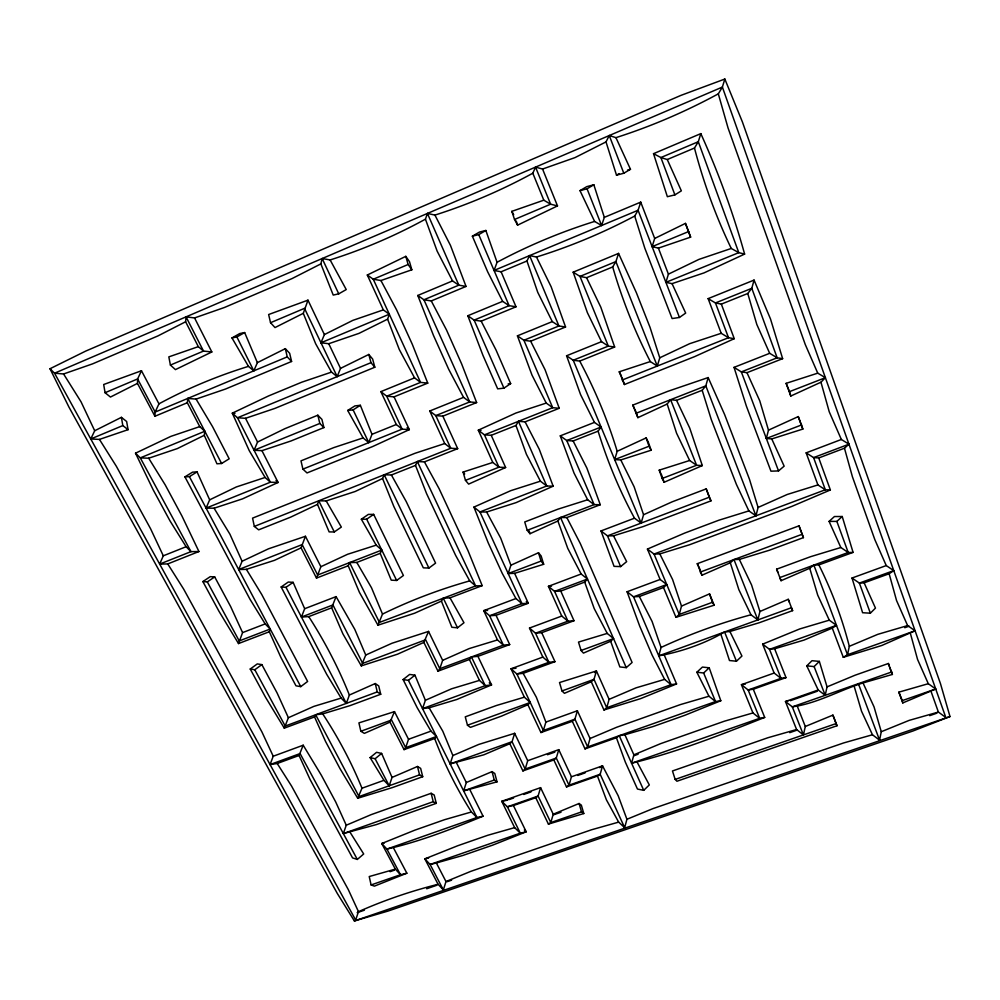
<?xml version="1.0" encoding="UTF-8"?>
<svg xmlns="http://www.w3.org/2000/svg" width="1000" height="1000" viewBox="0 0 1000 1000"><rect width="100%" height="100%" fill="white"/><g stroke="black" fill="none" stroke-linecap="round" stroke-linejoin="round"><path stroke-width="1.5" d="M154.925 416.262L137.475 383.387L137.6 378.95L141.475 370.75L158.95 403.837L155.162 412.062L154.925 416.262L187.325 402.738L187.763 398.438L196.075 399.087L225.35 389.1L291.588 361.475L289.662 353.312L285.325 348.663L257.375 362.638L253.8 370.85L248.463 366.362L231.988 337.925L239.75 333.55L244.662 332.562L257.375 362.638M194.562 317.938L211.838 351.962L203.5 351.075L198.325 346.65L185.625 321.763L186.062 316.863L194.562 317.938L224.462 307.475L292.137 278.538L320.863 263.9L322.175 258.538L330.125 259.938A775.05 640.25 74.2 0 0 425.438 219.163L427.438 213.438L434.938 215.087A793.025 655.788 79.4 0 0 532.812 173.212L535.55 167.113L542.562 169.037L574.987 157.613L606.013 141.9L609.263 135.538L615.938 137.65A829.6 679.013 87.9 0 0 718.312 93.85L722.375 87.075L724.837 79.037L681.025 95.35L85.662 351.112L50 368.738L68.875 406.962L337.25 893.363L354.387 920.962L387.887 911.112L913.037 730.975L950 716.55L940.512 683.763L742.387 121.9L724.837 79.037M196.075 399.087L212.537 426.625L229.188 458.8L221.6 463.5L216.95 463.8L204.288 435.312L204.825 431.25L199.75 426.613L187.325 402.738M854.112 686.05L861.525 711.213L872.463 734.762L879.575 740.163L881.263 731.725L874.038 706.862L863.012 682.938C839.562 690.288 817.262 703.425 792.312 706.85L785.45 701.513L818.2 689.987L825.212 695.3L827.05 686.875L819.35 661.388L811.988 660.7L806.775 665.863L818.2 689.987M818.875 564.913A489.675 426.175 10.8 0 1 849.312 646.312L847.513 654.737L843.288 657.312L832.275 628.112L836.475 625.337L829.287 620.175L817.7 595.087L809.737 568.263L813.863 565.1L818.875 564.913L853.075 552.375L842.225 516.512L834.438 516.538L829.087 521.388L840.837 547.5L848.213 552.5L853.075 552.375M787.913 701.112L785.45 701.513L796.587 729.525L803.425 734.912L805.3 726.488L797.225 706.012M331.512 372.113L301.725 382.212L268.6 395.925L232.288 413.162L237.5 417.762L245.525 418.3L274.837 408.425L374.812 367.238L372.65 359.062L368.812 354.45L340.525 368.387L337.188 376.613L331.512 372.113L315.637 343.725L303.3 313.325L307.975 300.163L324.387 334.575L320.975 342.775L328.75 343.713L358.963 333.387L387.6 319.163L389.312 314.225L383.338 309.887L367.312 275.012L405.8 256.35L409.5 261.688L411.825 269.8L380.925 280.525L373.275 279.237L367.312 275.012M730.3 562.775L738.838 589.637L750.962 614.775L757.862 619.913L759.912 611.512L751.575 584.963L739.35 559.425L733.962 559.575L730.3 562.775L701.938 575.225L697.262 563.7L799 525.837L803.425 537.625L769.325 550.262L739.35 559.425M702.175 390.275L711.325 419.7L736.375 484.325L748.875 510.913L755.962 515.8L758.088 507.45L749.488 479.338L724.613 414.538L708.162 377.562L667.6 391.4L632.8 405.125L637.888 417.65L667.188 404.025L670.612 399.7L676.562 400.337L702.175 390.275L705.825 385.85L708.162 377.562M768.475 430.15L798.275 416.587L802.837 429.075L771.75 438.925L766.338 438.475L768.475 430.15L759.775 400.863L746.975 372.675L741.338 371.887L734.038 367.362L769.688 353.312L777.163 357.8L782.638 358.663L770.5 318.962L754.062 280.087L708.138 298.625L721.2 333.3L728.512 337.713L734.262 338.688L721.338 304.113L715.462 302.95L708.138 298.625M238.512 643.562L242.575 632.612L230.675 606.625L214.7 576.925L210.25 576.65L202.875 581.575L218.925 611.2L238.512 643.562L269.325 631.75L270.212 629.025L265.163 623.913L249.925 599.138L184.925 476.85L192.575 472.15L197.062 471.9L209.662 499.837L206.088 508.113L214.075 508.212L242.562 498.85L278.1 482.45L261.95 450.65L254.062 450.262L257.562 442.013L284.925 428.663L317.838 415.2L321.912 419.375L323.9 427.587L291.062 440.95L261.95 450.65M599.837 767.712L602.537 765.85L600.175 774.25L597.487 776.062L606.413 799.837L618.65 822.125L624.663 827.675L626.925 819.275L618.188 795.75L602.537 765.85L571.438 776.787L569.012 785.188L566.5 786.925L553.837 759.95L556.287 758.037L558.763 749.65L527.712 760.7L525.175 769.075L522.9 770.913L509.837 743.713L512.062 741.7L514.65 733.325L478.75 744.438L452.875 755.537L450.15 763.9L483.825 754.812L509.837 743.713M647.425 549.075L654.038 554.05L659.825 553.925L672.588 579.513L681.5 606.1L679.237 614.475L675.962 617.312L663.512 587.537L666.75 584.513L660.125 579.462L647.425 549.075L684.788 533.038L718.65 520.288L748.875 510.913M759.912 611.512L788.25 599.312L792.613 610.638L759.237 622.737L729.9 631.487L724.562 631.987C704.587 643.737 681.587 651.675 658.763 655.85L661.05 647.463L652.1 621.487L639.35 596.5L633.538 596.825L627.075 591.75L660.125 579.462M829.287 620.175L799.688 628.962L762.65 644.15L769.525 649.35L774.625 648.775L786.012 677.613L781.012 678.325L774.137 673.05L741.425 684.688L748.15 689.987L753.288 689.225L764.7 717.412C721.125 734.712 677.212 752.15 631.587 763.225L633.875 754.825L624.9 734.75L619.25 735.7L616.425 737.75L585.013 748.888L572.337 721.3L574.925 719.15L577.375 710.763L545.887 722.087L543.375 730.475L540.962 732.55L527.9 704.725L530.25 702.475L524.35 697.175L511.025 668.787L542.837 657.087L548.862 662.3L554.963 661.675L541.725 632.7L535.525 633.2L529.487 628.05L561.763 616.05L567.938 621.175L574.012 620.725L560.775 591.075L554.587 591.375L548.413 586.325L581.15 574L587.475 579.038L584.7 582.1L560.775 591.075M754.062 280.087L751.812 288.312L747.763 293.488L721.338 304.113M594.612 672.588L596.438 670.962L609.113 699.35L606.725 707.75L603.95 709.975L591.275 681.75L594 679.35L596.438 670.962L559.513 682.55L562 690.95L564.438 693.312L591.275 681.75M577.375 710.763L590.05 738.525L587.65 746.912L585.013 748.888M540.575 787.65L553.237 814.2L550.8 822.575L548.413 824.1L535.75 797.712L538.088 796.038L540.575 787.65L501.75 801.3L514.65 827.625L520.288 833.175L526.213 831.8L513.413 805.55L507.388 806.8L501.75 801.3L507.775 800.075M566.575 355.763L580.575 394.6L594.438 422.388L601.075 427.038L598.112 431.163A620.962 531.725 -42.5 0 0 634.5 518.188L641.137 523.088L643.55 514.738L634.138 486.812L620.775 459.938L614.65 459.6L617.188 451.287A525.075 458.725 27.5 0 0 579.725 361.087L573.225 360.238L566.575 355.763L601.512 341.662L608.325 346.1L614.663 347.038L600.825 307.213L586.587 277.712L579.987 276.4L573.175 272.175L618.562 253.4L636.375 292.712L650.062 327.438L659.762 357.8L657.288 366.062L650.312 361.562A670.812 565.6 -50.1 0 1 612.7 266.95L615.9 261.588L618.562 253.4M653.525 153.675L660.888 157.55L667.262 159.537L681.35 190.85L674.9 194.887L667.362 196.7L653.525 153.675L700.812 133.625A835.55 718.5 36.9 0 1 744.613 254.088L704.05 272.887L672.05 283.637L665.9 282.362L668.413 274.15L658.4 248.113L652.125 246.637L654.688 238.45L640.725 202.125L604.325 217.362L601.6 225.512L594.6 221.425L580 190.637L586.775 186.637L593.837 184.775L604.325 217.362M700.812 133.625L698.312 141.713L694.475 148.038L667.262 159.537M428.6 857.987L424.837 858.863L438.075 884.275L443.35 889.912L445.988 881.55L436.362 862.975L430.112 864.463L424.837 858.863L457.837 845.7L487.8 835.263L514.65 827.625M466.312 782.525L492.038 771.625L494.787 773.462L497.038 781.838L463.638 790.9L466.312 782.525L456.512 762.825M640.725 202.125L638.088 210.263L634.712 216.038A772.35 652.25 83.4 0 1 536.487 257.025L529.6 255.6L526.95 261L501.112 271.788L494.062 270.45L497.062 262.275L485.85 230.475L479.475 232.062L472.375 236.188L487.663 271.812L502.638 301.35L509.113 305.663L516.013 306.8L501.112 271.788M510.913 565.212L538.5 552.737L541.15 555.975L543.675 564.288L514.625 573.337L508.188 573.562L510.913 565.212L500.688 538.1L486.625 512.025L479.95 511.95L473.925 507.088L510.712 490.688L540.413 481.188L546.737 485.988L553.15 486.188L539.237 449.225L525.1 421.85L518.438 421.325L515.975 425.475L491.25 435.312L484.45 434.85L478.288 430.175L515.887 413.038L546.225 403.075L552.712 407.688L559.225 408.288L545.075 369.75L530.662 341.213L523.9 340.262L517.413 335.838L552.288 321.6L558.938 325.975L565.562 327L551.163 286.8L536.487 257.025M301.062 547.863L305.438 536.287L268.512 548.8L242.087 561.25L238.675 569.55L246.375 569.35L274.488 560.337L301.062 547.863L316.488 578.088L348.225 565.763L349.6 562.6L356.8 562.438L380.213 553.337L381.788 550.087L376.2 545.15L361.35 519.225L368.312 514.412L373.663 514.375L403.413 575.5L396.65 580.462L391.25 580.163L380.213 553.337M326.188 500.925L341.35 527.087L334.288 531.95L329.137 531.9L317.512 504.375L318.725 500.8L326.188 500.925L355.138 491.512L382.575 478.512L384.188 474.75L391.4 475L415.513 465.425L417.337 461.562L424.412 461.887L457.688 448.65L442.85 416.163L435.788 415.6L429.775 410.988L463.55 397.362L469.712 401.938L476.637 402.562L461.662 363.975L446.525 330.012L431.275 300.938L423.925 299.762L417.788 295.462L452.537 280.912L458.837 285.163L466.037 286.425L450.487 245.45L434.938 215.087M428.55 631.413L442.65 660.35L439.812 668.7L437.962 671.175L423.875 642.412L428.55 631.413L392 643.25L365.737 655.037L361.3 665.875L342.875 633.837L331.662 607.812L336.075 596.613L354.762 629.312L365.737 655.037M437.962 671.175L469.425 659.5L471.463 656.963L477.925 656.35L491.55 684.912L456.788 699.5L429.125 707.8L422.55 708.637L425.387 700.275L414.95 675.175L409.637 674.425L403.113 679.575L417.212 707.738L430.962 731.125L436.463 736.488L434.663 738.525L404.062 749.625L390.025 722.138L394.487 711.637L358.913 722.887L360.85 731.275L364.363 733.375L390.025 722.138M389.188 785.775L392.05 777.412L381.625 753.413L376.587 752.312L370.1 757.6L383.938 780.325L389.188 785.775L375.125 758.737L370.1 757.6M394.487 711.637L408.525 739.287L405.675 747.65L404.062 749.625M322.713 713.9A479.288 376.15 22.1 0 1 361.975 788.225L357.713 798.25L339.95 768.55L325.525 741.4L314.55 716.938L315.663 714.762L322.713 713.9L349.963 705.65L380.725 694.262L378.725 685.913L375.262 683.538L349.375 695.037L346.337 703.388L341.125 698.1L326.688 674.3L281.163 586.987L288.263 582.038L293.113 582.35L304.662 608.713L301.438 617.038L308.75 616.613L331.662 607.812M346.262 825.225L371.163 814.638L431.15 793.288L434.2 795L436.275 803.363L376.425 824.575L343.338 833.575L346.262 825.225L335.688 801.912L321.375 775.288L303.188 745.212L273.225 756.237L270.062 764.575L277.213 763.5L299.075 755.487L303.188 745.212M356.8 562.438L371.5 587.762L382.5 614.087L377.95 625.188L359.45 592.4L348.225 565.763M288.387 717.712L284.288 728.15L265.538 697.275L250.238 669.025L257.288 663.913L261.85 664.613L277.087 692.938L288.387 717.712L313.85 706.388L341.125 698.1M316.488 578.088L320.875 566.7L347.6 554.275L376.2 545.15M368.787 442.587L371.987 434.312L360.35 405.3L354.925 405.9L347.7 410.462L363.088 437.912L368.787 442.587L353.125 409.888L347.7 410.462M198.925 551.525L167.75 563.925L159.662 564.1L163.3 555.812L186.112 546.712L190.963 551.638L198.925 551.525L181.975 516.075L165.212 484.9L148.7 458.225L140.287 457.875L135.512 453.188L170.863 436.375L199.75 426.613M90.763 438.975L94.7 430.75L121.4 417.35L126.638 421.488L128.062 429.675L99.45 439.412L90.763 438.975L122.825 425.575L128.062 429.675M377.95 625.188L414.625 613.212L441.413 601.112L443.312 598.188L450.012 597.85L482.188 585.638L468 550.662L439.075 488.638L424.412 461.887M600.288 504.725L594.138 504.613L587.663 499.762L557.938 509.175L524.725 521.962L527.225 530.312L529.987 533.713L557.888 521L560.538 517.513L566.825 517.562L600.288 504.725L586.888 468.1L573.138 440.975L566.75 440.538L560.275 435.85L594.438 422.388M817.75 373.162L786.15 383.338L790.788 396.037L820.962 382.2L825.387 377.7L817.75 373.162L805.275 344.538L728.05 127.975L718.312 93.85M852.013 578.025L862.6 612.725L870.362 613.188L875.462 608.1L864.137 582.825L859.375 583.088L852.013 578.025L886.25 565.575L893.763 570.625L889.15 573.75L864.137 582.825M806.775 665.863L814.125 666.575L819.35 661.388M616.425 737.75L625.325 762.075L637.463 789.05L643.725 790.337L649.312 784.938L637.137 762.15M721.038 634.7L729.475 660.525L736.45 661.213L741.938 656.05L729.9 631.487M607.225 633.413L578.5 642.087L581.075 650.487L583.438 653.1L610.662 641.25L613.538 638.587L607.225 633.413L594.225 608.612L584.7 582.1M720.812 700.738L715.55 701.55L708.962 696.237L696.85 672.237L703.637 672.987L709.212 667.8L720.812 700.738L684.95 715.25L653.025 726.562L624.9 734.75M696.85 672.237L702.425 667.075L709.212 667.8M829.087 521.388L836.862 521.4L842.225 516.512M841.35 439.475L806.162 452.863L813.587 457.612L818.75 457.962L844.463 448.212L848.95 444.188L841.35 439.475L829.25 411.812L820.962 382.2M610.662 641.25L619.85 666.925L626.263 667.65L632.1 662.475L580.337 543.612L566.825 517.562M299.075 755.487L310.025 779.412L352.537 857.887L357.325 859.45L363.688 853.975L350.025 832.212M734.038 367.362L746.375 406.075L770.95 471.188L778.525 470.925L784.15 466.163L771.75 438.925M601.013 530.925L614.062 566.362L620.625 566.6L626.65 561.638L613.525 535.825L607.487 535.862L601.013 530.925L634.5 518.188M375.125 758.737L381.625 753.413M403.113 679.575L408.413 680.35L414.95 675.175M441.413 601.112L451.875 627.275L457.5 627.812L463.975 622.737L450.012 597.85M269.325 631.75L280.875 657.387L295.988 685.825L300.75 686.637L307.625 681.462L261.762 594.538L246.375 569.35M354.387 920.962L950 716.55M382.575 478.512L393.825 506.45L423.325 567.837L428.9 568.075L435.575 563.138L406.225 501.562L391.4 475M250.238 669.025L254.8 669.75L261.85 664.613M634.712 216.038L644.8 248.137L672.113 318.55L679.45 317.462L685.675 313.087L672.05 283.637M281.163 586.987L285.988 587.325L293.113 582.35M361.35 519.225L366.675 519.212L373.663 514.375M467.825 315.738L482.925 355.3L497.663 388.85L503.925 388.162L510.662 383.612L496.012 349.963L481.188 321.163L474.125 320.1L467.825 315.738L502.638 301.35M202.875 581.575L207.312 581.888L214.7 576.925M353.125 409.888L360.35 405.3M184.925 476.85L189.4 476.637L197.062 471.9M606.013 141.9L616.512 175.175L623.812 173.238L630.475 169.275L615.938 137.65M616.512 175.175L619.175 173.6M580 190.637L587.05 188.787L593.837 184.775M843.288 657.312L881.825 645.475L915.088 630.775L907.613 625.588L896.55 600.538L889.15 573.75M472.375 236.188L478.75 234.613L485.85 230.475M320.863 263.9L333.225 295.075L338.738 293.85L346.238 289.562L330.125 259.938M231.988 337.925L236.875 336.95L244.662 332.562M185.625 321.763L157.938 335.913L92.55 363.875L63.575 373.975L54.55 373.2L50 368.738M137.475 383.387L110.45 397.05L105.062 392.713L103.688 384.513L141.475 370.75M303.3 313.325L275.012 327.575L270.538 322.713L268.637 314.525L307.975 300.163M928.3 683.7L898.863 692.15L902.8 702.925L935.725 689L928.3 683.7L917.55 659.425L910.425 633.5M324.387 334.575L352.863 320.363L383.338 309.887M204.288 435.312L177.338 448.587L148.7 458.225M654.688 238.45L685.462 223.388L690.625 237.138L658.4 248.113M211.838 351.962L175.438 369.613L170.413 365.075L168.825 356.875L198.325 346.65M668.413 274.15L698.975 259.375L731.263 248.463L738.787 252.65L744.613 254.088M209.662 499.837L236.375 486.938L265.113 477.463L270.363 482.225L278.1 482.45L276 480.55M557.5 205.912L550.625 204.2L543.812 200.188L511.85 211.35L514.525 219.475L517.6 225.138L557.5 205.912L542.562 169.037M317.512 504.375L290.562 517.175L258.663 529.837L254.325 526.425L252.575 518.125L415.087 453.263L444.738 443.562L450.75 448.263L457.688 448.65M659.762 357.8L689.638 343.688L721.2 333.3M617.188 451.287L646.125 437.912L648.225 441.95L651.137 450.225L620.775 459.938M734.262 338.688L694.625 356.625L624.425 384.525L619.25 371.788L650.312 361.562M643.55 514.738L672.113 501.85L706.213 488.875L710.962 500.863L643.225 526.55L613.525 535.825M505.625 467.5L468.625 484.113L465.475 480.363L463.1 472.062L492.788 462.45L498.95 467.2L505.625 467.5L491.25 435.312M423.875 642.412L397.475 654.212L361.3 665.875M758.088 507.45L787.225 494.475L817.913 484.938L825.325 489.775L830.375 489.963L818.75 457.962M553.15 486.188L516.062 502.638L486.625 512.025M442.65 660.35L469.2 648.575L497.475 639.95L503.375 645.125L509.7 644.575L496.05 615.337L489.613 615.763L483.725 610.65L515.938 598.538L521.962 603.625L528.288 603.25L514.625 573.337M425.387 700.275L451.562 688.8L479.45 680.4L485.213 685.65L491.55 684.912L489.25 682.825M702.312 465.575L696.587 465.262L689.638 460.5L659.225 470.15L662.15 478.488L664.15 482.262L702.312 465.575L689.737 428.088L676.562 400.337M681.5 606.1L709.525 593.875L714.137 605.212L675.962 617.312M836.862 521.4L848.213 552.5L779.8 577.587L781.062 580.7L809.737 568.263M527.9 704.725L501.512 716.112L470.412 727.375L467.475 725.238L465.262 716.838L496.438 705.5L524.35 697.175M392.05 777.412L417.5 766.475L420.65 768.363L422.713 776.712L392.5 787.537L357.713 798.25M830.375 489.963L791.725 506.45L689.55 544.75L659.825 553.925M609.113 699.35L636.087 687.825L664.625 679.388L671.075 684.663L676.575 683.925L664.362 655.25M105.062 392.713L137.6 378.95L155.162 412.062L287.25 356.875L291.588 361.475M170.413 365.075L203.5 351.075L186.062 316.863M270.538 322.713L304.488 308.35L337.188 376.613M411.825 269.8L408.125 264.5L373.275 279.237L420.562 382.388L427.762 383.125L412.238 344.162L396.6 309.875L380.925 280.525M514.525 219.475L550.625 204.2L535.55 167.113M832.275 628.112L803.988 640.1L774.625 648.775M590.05 738.525L616.638 727.275L680.4 704.587L708.962 696.237M849.312 646.312L877.763 634.35L907.613 625.588M320.975 342.775L389.312 314.225M494.062 270.45L638.088 210.263L679.45 317.462M431.275 300.938L466.037 286.425M633.875 754.825L660.525 743.688L724.362 721.213L752.95 712.95L759.663 718.3L764.7 717.412M827.05 686.875L855.075 675.212L888.4 663.487L892.4 674.438L863.012 682.938M553.237 814.2L579.087 803.487L581.35 805.15L583.787 813.538L548.413 824.1M204.825 431.25L140.287 457.875L190.963 551.638L159.662 564.1M374.812 367.238L370.988 362.663L237.5 417.762L270.363 482.225L206.088 508.113M652.125 246.637L688.662 231.55M481.188 321.163L516.013 306.8M586.587 277.712L612.7 266.95M805.3 726.488L832.913 715.113L837.013 725.738L676.95 781.237L675.175 779.412L672.463 770.975L767.987 737.712L796.587 729.525M445.988 881.55L470.875 871.325L591.413 829.812L618.65 822.125M380.863 391.637L414.562 377.863L420.562 382.388L386.7 396.188L380.863 391.637L396.3 424.5L402.15 429.15L409.35 429.637L394.05 396.85L386.7 396.188L402.15 429.15L302.9 469.125L300.988 460.85L333.688 447.638L363.088 437.912M676.575 683.925L640.788 698.575L603.95 709.975M626.925 819.275L653.05 808.575L843.65 742.938L872.463 734.762M254.062 450.262L319.825 423.45L323.9 427.587M665.9 282.362L738.787 252.65L698.312 141.713L660.888 157.55L674.9 194.887M394.05 396.85L427.762 383.125M530.662 341.213L565.562 327M881.263 731.725L909.163 720.375L938.388 712.062L945.8 717.438L722.375 87.075L54.55 373.2L355.662 920.013L358.475 911.675L348.263 889.538L291.588 786.112L277.213 763.5M371.987 434.312L396.3 424.5M442.85 416.163L476.637 402.562M579.725 361.087L614.663 347.038M483.062 816.188C451.725 829.087 420 841.525 386.887 849.075L381.75 843.512L414.663 830.225L444.588 819.688L471.413 811.975L476.925 817.487L483.062 816.188L469.888 789.712M254.325 526.425L450.75 448.263L435.788 415.6L469.712 401.938L423.925 299.762L458.837 285.163L427.438 213.438M622.137 380.05L728.512 337.713L715.462 302.95L751.812 288.312L777.163 357.8L741.338 371.887L778.525 470.925M525.1 421.85L559.225 408.288M406.863 873.213L374.4 886.137L371.1 884.938L369.225 876.55L395.35 869.125L400.5 874.737L406.863 873.213L393.363 847.65M238.675 569.55L302.15 544.587L317.663 575.013L381.788 550.087M465.475 480.363L498.95 467.2L484.45 434.85L552.712 407.688L523.9 340.262L558.938 325.975L529.6 255.6M601.075 427.038L566.75 440.538L594.138 504.613L527.225 530.312M635.7 413.425L705.825 385.85L755.962 515.8M573.138 440.975L598.112 431.163M746.975 372.675L782.638 358.663M614.65 459.6L649.038 446.238L651.137 450.225M790.788 396.037L789.513 391.637L825.387 377.7M242.575 632.612L265.163 623.913M304.662 608.713L336.075 596.613M270.212 629.025L239.225 640.938L207.312 581.888M301.438 617.038L332.925 604.938L362.713 663.388L425.662 639.763L439.812 668.7L503.375 645.125L489.613 615.763L521.962 603.625L479.95 511.95L546.737 485.988L518.438 421.325M662.15 478.488L696.587 465.262L670.612 399.7M766.338 438.475L801.65 424.913M508.188 573.562L541.025 561.1L543.675 564.288M710.962 500.863L709.262 497.225L607.487 535.862L620.625 566.6M848.95 444.188L813.587 457.612L825.325 489.775L654.038 554.05L679.237 614.475L712.487 602.288L714.137 605.212M587.475 579.038L554.587 591.375L567.938 621.175L535.525 633.2L548.862 662.3L516.912 674.025L511.025 668.787L516 668.263M496.05 615.337L528.288 603.25L526.275 601.575M380.725 694.262L377.262 691.912L285.225 726.062L254.8 669.75M666.75 584.513L633.538 596.825L671.075 684.663L606.725 707.75L594 679.35L562 690.95M700.212 572.1L802.275 534.225M284.288 728.15L314.55 716.938M477.925 656.35L509.7 644.575M541.725 632.7L574.012 620.725M639.35 596.5L663.512 587.537M781.062 580.7L776.625 569.188L810.588 556.688L840.837 547.5M270.062 764.575L300.087 753.562L357.325 859.45M360.85 731.275L391.575 720L405.675 747.65L436.463 736.488M422.55 708.637L485.213 685.65L471.463 656.963M581.075 650.487L613.538 638.587M703.637 672.987L715.55 701.55L587.65 746.912L574.925 719.15L543.375 730.475L516.912 674.025L523.138 673.337L554.963 661.675M408.525 739.287L430.962 731.125M467.475 725.238L530.25 702.475M658.763 655.85L791.425 607.737L792.613 610.638M893.763 570.625L859.375 583.088L870.362 613.188M361.975 788.225L383.938 780.325M422.713 776.712L419.55 774.875L359.05 796.575L315.663 714.762M450.15 763.9L512.062 741.7L525.175 769.075L556.287 758.037L569.012 785.188L600.175 774.25L624.663 827.675M836.475 625.337L769.525 649.35L781.012 678.325L748.15 689.987L759.663 718.3L631.587 763.225M540.962 732.55L572.337 721.3M547.475 754.737L554.825 752.125M904.762 627.725L909.15 626.163M343.338 833.575L433.225 801.688L436.275 803.363M463.638 790.9L494.288 780.037L497.038 781.838M915.088 630.775L847.513 654.737L813.863 565.1M522.9 770.913L553.837 759.95M753.288 689.225L786.012 677.613M509.225 799.562L513.575 798.037M523.737 794.463L530.988 791.912M577.75 775.475L585.112 772.887M633.837 755.75L638.125 754.237M790.375 700.7L817.325 691.225M891.8 671.938L792.312 706.85L803.425 734.912M513.413 805.55L535.75 797.712M566.5 786.925L597.487 776.062M390.037 871.688L394.412 870.175M553.75 814.75L561.013 812.225M789.725 732.663L797.038 730.125M371.1 884.938L400.5 874.737L386.887 849.075L476.925 817.487L408.413 680.35M583.787 813.538L581.538 811.912L550.8 822.575L538.088 796.038L507.388 806.8L520.288 833.175L430.112 864.463L443.35 889.912M675.175 779.412L836.112 723.575L837.013 725.738M902.8 702.925L902.262 700.612L935.725 689M364.4 910.188L357.2 912.663L358.475 911.675A424.963 322.5 1.2 0 1 438.075 884.275M426.688 888.75L436.912 885.225M447.163 881.7L451.587 880.188M929.712 715.65L936.875 713.175M436.362 862.975L462.812 855.475L492.725 845.113L526.213 831.8L524.338 829.963M627.562 170.05L630.475 169.275M384.338 842.962L381.75 843.512L395.35 869.125M745.288 684.137L741.425 684.688L752.95 712.95M508.15 383.9L510.662 383.612M487.587 610.425L483.725 610.65L497.475 639.95M551.512 586.175L548.413 586.325L561.763 616.05M482.188 585.638L475.625 585.925L379.475 622.425L349.6 562.6M234.963 413.35L232.288 413.162L249.237 450.625L265.113 477.463M481.012 430.375L478.288 430.175L492.788 462.45M407.013 427.788L409.35 429.637L372.55 446.587L307.025 472.938L302.9 469.125M415.513 465.425L426.562 493.562L455.65 555.413L469.738 580.887L475.625 585.925L417.337 461.562M463.1 472.062L464.688 473.95M167.75 563.925L183.675 589.138L261.95 732L273.225 756.237M63.575 373.975L81.037 401.812L94.7 430.75M99.45 439.412L116.375 466.325L150.575 528.737L163.3 555.812M186.112 546.712L170.012 520.9L153.175 489.812L135.512 453.188M214.075 508.212L229.938 534.225L242.087 561.25M429.125 707.8L442.8 731.213L452.875 755.537M523.138 673.337L536.35 697.237L545.887 722.087M697.262 563.7L698.413 565.825M515.938 598.538L502.212 573.288L488.237 542.888L473.925 507.088M511.85 211.35L513.7 214.775M414.562 377.863L399.288 349.513L387.6 319.163M189.4 476.637L300.75 686.637M659.225 470.15L660.575 472.688M463.55 397.362L448.688 369.263L433.462 335.4L417.788 295.462M581.15 574L567.762 548.387L557.888 521M540.413 481.188L526.413 454.275L515.975 425.475M187.763 398.438L221.6 463.5M285.988 587.325L346.337 703.388M632.8 405.125L634.45 408.325M664.625 679.388L652.175 655.188L639.675 626.05L627.075 591.75M452.537 280.912L437.137 251.1L425.438 219.163M619.25 371.788L621.55 376.287M587.663 499.762L574.038 473.088L560.275 435.85M546.225 403.075L531.962 375.037L517.413 335.838M245.525 418.3L257.562 442.013M305.438 536.287L320.875 566.7M236.875 336.95L253.8 370.85M318.725 500.8L334.288 531.95M552.288 321.6L537.75 292.337L526.95 261M366.675 519.212L396.65 580.462M601.512 341.662L587.4 312.688L573.175 272.175M469.425 659.5L479.45 680.4M689.638 460.5L676.575 433.212L667.188 404.025M384.188 474.75L428.9 568.075M443.312 598.188L457.5 627.812M328.75 343.713L340.525 368.387M514.65 733.325L527.712 760.7M322.175 258.538L338.738 293.85M558.763 749.65L571.438 776.787M429.775 410.988L444.738 443.562M529.487 628.05L542.837 657.087M619.25 735.7L643.725 790.337M769.688 353.312L756.8 324.425L747.763 293.488M886.25 565.575L874.862 539.7L852.438 476.825L844.463 448.212M503.925 388.162L474.125 320.1L509.113 305.663L478.75 234.613M560.538 517.513L626.263 667.65M641.137 523.088L573.225 360.238L608.325 346.1L579.987 276.4L615.9 261.588L657.288 366.062M788.25 599.312L789.45 602.263M532.812 173.212L543.812 200.188M776.625 569.188L777.9 572.325M724.562 631.987L736.45 661.213M786.15 383.338L789.513 391.637M802.837 429.075L798.275 416.587M889.575 667.425L892.4 674.438M898.863 692.15L902.262 700.612M587.05 188.787L601.6 225.512M733.962 559.575L757.862 619.913M762.65 644.15L774.137 673.05M690.625 237.138L685.462 223.388M803.425 537.625L799 525.837M609.263 135.538L623.812 173.238M814.125 666.575L825.212 695.3M832.913 715.113L836.112 723.575M858.375 683.662L879.575 740.163M806.162 452.863L817.913 484.938M706.213 488.875L709.262 497.225M931.025 691.363L938.388 712.062M709.525 593.875L712.487 602.288M699 566.875L701.938 575.225M661.237 473.963L664.15 482.262M646.125 437.912L649.038 446.238M635 409.4L637.888 417.65M622.025 377.663L624.425 384.525M516.263 221.1L517.6 225.138M538.5 552.737L541.025 561.1M529.15 530.95L529.987 533.713M579.087 803.487L581.538 811.912M405.8 256.35L408.125 264.5M492.038 771.625L494.288 780.037M368.812 354.45L370.988 362.663M431.15 793.288L433.225 801.688M417.5 766.475L419.55 774.875M888.4 663.487L889.013 666.012M317.838 415.2L319.825 423.45M375.262 683.538L377.262 691.912M285.325 348.663L287.25 356.875M121.4 417.35L122.825 425.575M471.413 811.975A532.663 466.562 -22.2 0 1 434.663 738.525M661.05 647.463A464.6 371.225 -8.8 0 1 750.962 614.775M308.75 616.613A494.837 394.075 24.7 0 1 349.375 695.037M382.5 614.087A460.913 378.5 -0.8 0 1 469.738 580.887M731.263 248.463A717.613 585.025 -53.1 0 1 694.475 148.038M497.062 262.275A506.488 447.9 -10.4 0 1 594.6 221.425M158.95 403.837A483.55 417.562 7.7 0 1 248.463 366.362"/></g></svg>
